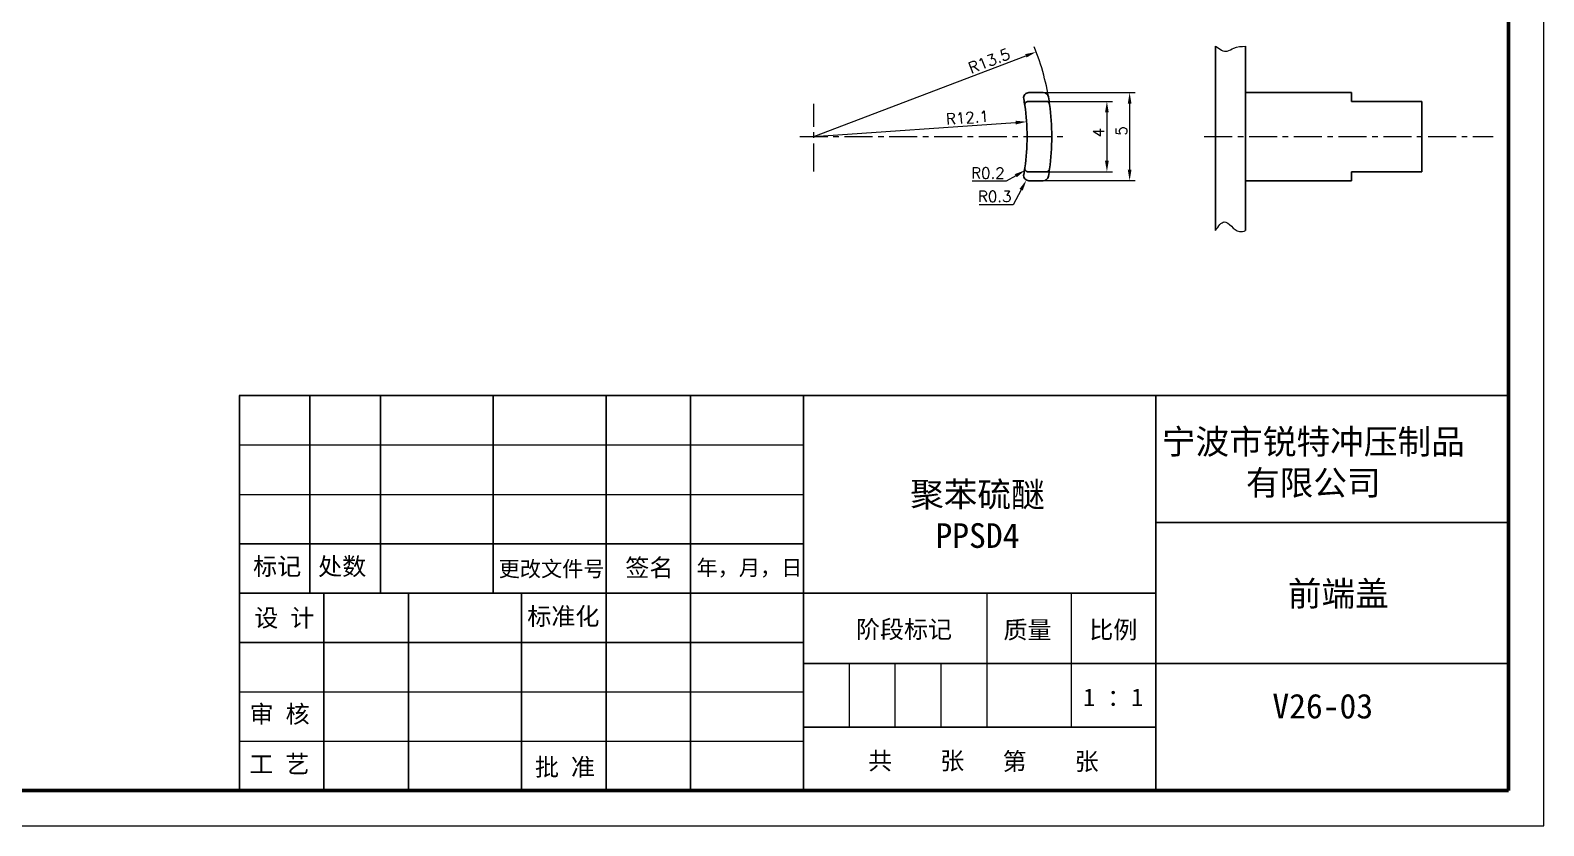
# Model space of a CAD drawing. Header units: millimetres. Extents: x 2517 to 4431, y 863 to 2540.
# Drawn here: x 3337.2 to 3508.9, y 923 to 1013.2 of the extents above; entities that cross this region are included whole.
import ezdxf

# ---------------------------------------------------------------- set-up
doc = ezdxf.new("R2010")
doc.units = ezdxf.units.MM
doc.linetypes.add('CENTER', pattern=[50.8, 31.75, -6.35, 6.35, -6.35])
for name, color, linetype, lineweight in [('中心线', 1, 'CENTER', 9), ('实线', 7, 'Continuous', 25), ('尺寸标注', 2, 'Continuous', 9), ('引导线', 6, 'Continuous', 9), ('文本', 3, 'Continuous', 15), ('粗实线', 9, 'Continuous', 50)]:
    doc.layers.add(name, color=color, linetype=linetype, lineweight=lineweight)
doc.styles.add('st', font='txt.shx')
doc.styles.get("Standard").update_dxf_attribs({"font": 'simfang.ttf'})
doc.dimstyles.new('2st', dxfattribs={"dimscale": 0.5, "dimtxt": 2.5, "dimasz": 2.5, "dimexe": 1.25, "dimexo": 0, "dimtad": 1, "dimtoh": 1, "dimdec": 1, "dimlfac": 0.5, "dimdsep": 46, "dimtxsty": 'st', "dimcen": 0, "dimclrd": 256, "dimclre": 256, "dimclrt": 3, "dimadec": 0, "dimazin": 2, "dimtfac": 1, "dimtdec": 1, "dimtofl": 0, "dimtmove": 0, "dimatfit": 1, "dimfxl": 0, "dimlwd": -1, "dimlwe": -1, "dimarcsym": 0})

# ---------------------------------------------------------------- blocks, each defined once
blk = doc.blocks.new('*D363')
at = {"layer": 'Defpoints', "color": 0, "ltscale": 0.1, "transparency": 16777216}
for p in [(3450.23, 1002.85), (3426.09, 1001.17)]:
    blk.add_point(p, dxfattribs=at)
at = {"layer": '尺寸标注', "ltscale": 0.1, "transparency": 16777216}
blk.add_line((3426.09, 1001.17), (3448.98, 1002.76), dxfattribs=at)
blk.add_solid([(3448.97, 1002.97), (3449, 1002.55), (3450.23, 1002.85)], dxfattribs=at)
at = {"layer": '尺寸标注', "color": 3, "ltscale": 0.1, "transparency": 16777216, "insert": (3443.51, 1003.32), "char_height": 1.25, "attachment_point": 5, "rotation": 3.9892, "style": 'st'}
blk.add_mtext('R12.1', dxfattribs=at)
blk = doc.blocks.new('*D364')
at = {"layer": 'Defpoints', "color": 0, "ltscale": 0.1, "transparency": 16777216}
for p in [(3452.12, 1006.17), (3452.12, 996.17), (3461.92, 996.17)]:
    blk.add_point(p, dxfattribs=at)
at = {"layer": '尺寸标注', "ltscale": 0.1, "transparency": 16777216}
for p, q in [((3452.12, 1006.17), (3462.54, 1006.17)), ((3461.92, 1004.92), (3461.92, 997.42)), ((3452.12, 996.17), (3462.54, 996.17))]:
    blk.add_line(p, q, dxfattribs=at)
for points in [[(3461.71, 1004.92), (3462.13, 1004.92), (3461.92, 1006.17)], [(3461.71, 997.42), (3462.13, 997.42), (3461.92, 996.17)]]:
    blk.add_solid(points, dxfattribs=at)
at = {"layer": '尺寸标注', "color": 3, "ltscale": 0.1, "transparency": 16777216, "insert": (3460.98, 1001.82), "char_height": 1.25, "attachment_point": 5, "rotation": 90, "style": 'st'}
blk.add_mtext('5', dxfattribs=at)
blk = doc.blocks.new('*D365')
at = {"layer": 'Defpoints', "color": 0, "ltscale": 0.1, "transparency": 16777216}
for p in [(3452.44, 1005.17), (3452.44, 997.17), (3459.34, 997.17)]:
    blk.add_point(p, dxfattribs=at)
at = {"layer": '尺寸标注', "ltscale": 0.1, "transparency": 16777216}
for p, q in [((3452.44, 1005.17), (3459.96, 1005.17)), ((3459.34, 1003.92), (3459.34, 998.42)), ((3452.44, 997.17), (3459.96, 997.17))]:
    blk.add_line(p, q, dxfattribs=at)
for points in [[(3459.13, 1003.92), (3459.55, 1003.92), (3459.34, 1005.17)], [(3459.13, 998.42), (3459.55, 998.42), (3459.34, 997.17)]]:
    blk.add_solid(points, dxfattribs=at)
at = {"layer": '尺寸标注', "color": 3, "ltscale": 0.1, "transparency": 16777216, "insert": (3458.4, 1001.63), "char_height": 1.25, "attachment_point": 5, "rotation": 90, "style": 'st'}
blk.add_mtext('4', dxfattribs=at)
blk = doc.blocks.new('*D366')
at = {"layer": 'Defpoints', "color": 0, "ltscale": 0.1, "transparency": 16777216}
for p in [(3451.32, 1010.78), (3426.09, 1001.17)]:
    blk.add_point(p, dxfattribs=at)
at = {"layer": '尺寸标注', "ltscale": 0.1, "transparency": 16777216}
blk.add_line((3426.09, 1001.17), (3450.15, 1010.34), dxfattribs=at)
blk.add_arc((3426.09, 1001.17), 27, 7.7782, 22.1941, dxfattribs=at)
blk.add_solid([(3450.07, 1010.53), (3450.22, 1010.14), (3451.32, 1010.78)], dxfattribs=at)
at = {"layer": '尺寸标注', "color": 3, "ltscale": 0.1, "transparency": 16777216, "insert": (3445.99, 1009.76), "char_height": 1.25, "attachment_point": 5, "rotation": 20.8678, "style": 'st'}
blk.add_mtext('R13.5', dxfattribs=at)
blk = doc.blocks.new('*D367')
at = {"layer": 'Defpoints', "color": 0, "ltscale": 0.1, "transparency": 16777216}
for p in [(3450.21, 996.24), (3450.49, 996.77)]:
    blk.add_point(p, dxfattribs=at)
at = {"layer": '尺寸标注', "ltscale": 0.1, "transparency": 16777216}
for p, q in [((3449.61, 995.14), (3448.69, 993.44)), ((3448.69, 993.44), (3444.83, 993.44))]:
    blk.add_line(p, q, dxfattribs=at)
blk.add_solid([(3449.43, 995.24), (3449.79, 995.04), (3450.21, 996.24)], dxfattribs=at)
at = {"layer": '尺寸标注', "color": 3, "ltscale": 0.1, "transparency": 16777216, "insert": (3446.61, 994.38), "char_height": 1.25, "attachment_point": 5, "style": 'st'}
blk.add_mtext('R0.3', dxfattribs=at)
blk = doc.blocks.new('*D368')
at = {"layer": 'Defpoints', "color": 0, "ltscale": 0.1, "transparency": 16777216}
for p in [(3450.08, 997.36), (3450.42, 997.57)]:
    blk.add_point(p, dxfattribs=at)
at = {"layer": '尺寸标注', "ltscale": 0.1, "transparency": 16777216}
for p, q in [((3447.92, 996.1), (3444.07, 996.1)), ((3449, 996.73), (3447.92, 996.1))]:
    blk.add_line(p, q, dxfattribs=at)
blk.add_solid([(3448.89, 996.91), (3449.1, 996.55), (3450.08, 997.36)], dxfattribs=at)
at = {"layer": '尺寸标注', "color": 3, "ltscale": 0.1, "transparency": 16777216, "insert": (3445.84, 997.03), "char_height": 1.25, "attachment_point": 5, "style": 'st'}
blk.add_mtext('R0.2', dxfattribs=at)

msp = doc.modelspace()

# ---------------------------------------------------------------- linework, layer by layer
at = {"layer": '中心线', "ltscale": 0.1}
for p, q in [((3426.0863, 997.2088), (3426.0863, 1004.8918)), ((3424.4882, 1001.166), (3454.5102, 1001.166)), ((3470.3879, 1001.166), (3503.1815, 1001.166))]:
    msp.add_line(p, q, dxfattribs=at)
at = {"layer": '实线', "ltscale": 0.1}
for p, q in [((3471.6739, 1011.4218), (3471.6739, 990.51)), ((3475.0739, 1001.166), (3475.0739, 1011.4218)), ((3475.0739, 1006.166), (3487.0739, 1006.166)), ((3487.0739, 1006.166), (3487.0739, 1005.166)), ((3487.0739, 1005.166), (3495.0739, 1005.166)), ((3495.0739, 1005.166), (3495.0739, 1001.166)), ((3475.0739, 990.51), (3475.0739, 1001.166)), ((3495.0739, 997.166), (3495.0739, 1001.166)), ((3475.0739, 996.166), (3487.0739, 996.166)), ((3487.0739, 997.166), (3495.0739, 997.166)), ((3487.0739, 997.166), (3487.0739, 996.166))]:
    msp.add_line(p, q, dxfattribs=at)
at = {"layer": '实线'}
for p, q in [((3450.4215, 1005.166), (3452.4416, 1005.166)), ((3452.1171, 1006.166), (3450.4929, 1006.166)), ((3452.4416, 997.166), (3450.4215, 997.166)), ((3450.4929, 996.166), (3452.1171, 996.166)), ((3360.8917, 971.7781), (3504.9032, 971.7781)), ((3360.9067, 971.7781), (3360.9067, 926.9745)), ((3368.9073, 971.7781), (3368.9073, 949.3763)), ((3376.908, 971.7781), (3376.908, 949.3763)), ((3389.709, 971.7781), (3389.709, 949.3763)), ((3402.51, 971.7781), (3402.51, 926.9745)), ((3412.1108, 971.7781), (3412.1108, 926.9745)), ((3424.9118, 971.7781), (3424.9118, 926.9745)), ((3464.9, 971.7781), (3464.9, 926.9745)), ((3464.9, 957.3769), (3504.9032, 957.3769)), ((3360.8917, 954.9767), (3424.9118, 954.9767)), ((3360.8917, 949.3763), (3424.9118, 949.3763)), ((3370.5075, 949.3763), (3370.5075, 926.9745)), ((3380.1082, 949.3763), (3380.1082, 926.9745)), ((3392.9093, 949.3763), (3392.9093, 926.9745)), ((3424.9118, 949.3763), (3464.9, 949.3763)), ((3360.8917, 943.7758), (3424.9118, 943.7758)), ((3424.9118, 941.3757), (3504.9032, 941.3757)), ((3424.9118, 934.1751), (3464.9, 934.1751)), ((3360.8917, 926.9745), (3504.9032, 926.9745))]:
    msp.add_line(p, q, dxfattribs=at)
for centre, radius, start, end in [((3450.4929, 1005.566), 0.6, 90, 190.21948), ((3426.0863, 1001.166), 24.2, 8.414968, 10.21948), ((3450.4215, 1004.766), 0.4, 90, 188.414968), ((3426.0863, 1001.166), 24.2, 351.585032, 8.414968), ((3452.1171, 1005.566), 0.6, 9.594068, 90), ((3452.4416, 1004.766), 0.4, 7.778185, 90), ((3426.0863, 1001.166), 27, 7.778185, 9.594068), ((3426.0863, 1001.166), 27, 352.221815, 7.778185), ((3450.4929, 996.766), 0.6, 169.78052, 270), ((3426.0863, 1001.166), 24.2, 349.78052, 351.585032), ((3450.4215, 997.566), 0.4, 171.585032, 270), ((3452.1171, 996.766), 0.6, 270, 350.405932), ((3452.4416, 997.566), 0.4, 270, 352.221815), ((3426.0863, 1001.166), 27, 350.405932, 352.221815)]:
    msp.add_arc(centre, radius, start, end, dxfattribs=at)
at = {"layer": '尺寸标注', "ltscale": 0.1}
for points in [[(3471.6739, 1011.4218), (3473.0034, 1010.8673), (3473.7383, 1011.2116), (3475.0739, 1011.4218)], [(3471.6739, 990.51), (3472.657, 991.493), (3474.3772, 990.3999), (3475.0739, 990.51)]]:
    msp.add_spline(points, degree=3, dxfattribs=at)
at = {"layer": '引导线'}
for p, q in [((3508.9035, 922.9742), (3508.9035, 1160.5932)), ((3360.8917, 966.1776), (3424.9118, 966.1776)), ((3360.8917, 960.5772), (3424.9118, 960.5772)), ((3360.8917, 938.1754), (3424.9118, 938.1754)), ((3360.8917, 932.5749), (3424.9118, 932.5749)), ((3172.8766, 922.9742), (3508.9035, 922.9742))]:
    msp.add_line(p, q, dxfattribs=at)
at = {"layer": '文本', "ltscale": 0.2}
for p, q in [((3445.6984, 949.3763), (3445.6984, 934.1751)), ((3455.2992, 949.3763), (3455.2992, 934.1751)), ((3430.0972, 941.3757), (3430.0972, 934.1751)), ((3435.2976, 941.3757), (3435.2976, 934.1751)), ((3440.498, 941.3757), (3440.498, 934.1751))]:
    msp.add_line(p, q, dxfattribs=at)
at = {"layer": '粗实线'}
for p, q in [((3504.9032, 926.9745), (3504.9032, 1156.5929)), ((3192.8782, 926.9745), (3504.9032, 926.9745))]:
    msp.add_line(p, q, dxfattribs=at)

# ---------------------------------------------------------------- texts
at = {"layer": '实线', "char_height": 2.80022, "attachment_point": 5}
for s, insert, width in [('宁波市锐特冲压制品\\P有限公司', (3482.7588, 964.0639), 50.547883), ('聚苯硫醚\\PPPSD4 ', (3444.6523, 958.211), 31.49932), ('前端盖', (3485.5864, 949.1509), 36.804944), ('V26-03', (3483.8306, 936.5228), 36.804944)]:
    msp.add_mtext(s, dxfattribs=dict(at, insert=insert, width=width))
at = {"layer": '文本', "ltscale": 0.2, "attachment_point": 5}
for s, insert, char_height, width in [('标记', (3365.1994, 952.3035), 2.00016, 11.610209), ('处数', (3372.5759, 952.2861), 2.00016, 11.610209), ('更改文件号', (3396.3355, 952.0211), 1.76014, 25.752593), ('签名', (3407.4282, 952.1486), 2.00016, 11.610209), ('年，月，日', (3418.783, 952.1314), 1.76014, 11.610209), ('标准化', (3397.6714, 946.6301), 2.00016, 11.610209), ('设 计', (3366.0174, 946.448), 2.00016, 11.610209), ('阶段标记', (3436.3192, 945.146), 2.00016, 11.610209), ('质量', (3450.3306, 945.0995), 2.00016, 11.610209), ('比例', (3460.0682, 945.0995), 2.00016, 11.610209), ('1 ：1', (3460.0571, 937.5503), 2.00016, 11.610209), ('审 核', (3365.4709, 935.5348), 2.00016, 11.610209), ('工 艺', (3365.439, 929.8961), 2.00016, 11.610209), ('批 准', (3397.8535, 929.523), 2.00016, 11.610209), ('共    张', (3437.7035, 930.2391), 2.00016, 11.610209), ('第    张', (3452.9579, 930.1671), 2.00016, 11.610209)]:
    msp.add_mtext(s, dxfattribs=dict(at, insert=insert, char_height=char_height, width=width))

# ---------------------------------------------------------------- dimensions: what is measured, and where the dimension line sits
at = {"layer": '尺寸标注', "ltscale": 0.1}
for center, mpoint, picture, middle in [((3426.0863, 1001.166), (3451.3153, 1010.7837), '*D366', (3446.3278, 1008.8824)), ((3426.0863, 1001.166), (3450.2277, 1002.8495), '*D363', (3443.575, 1002.3856)), ((3450.4215, 997.566), (3450.0767, 997.3632), '*D368', (3445.8382, 996.0963)), ((3450.4929, 996.766), (3450.207, 996.2385), '*D367', (3446.6055, 993.4381))]:
    dim = msp.add_radius_dim(center=center, mpoint=mpoint, dimstyle='2st', dxfattribs=at)
    dim.commit()
    dim.dimension.update_dxf_attribs({"geometry": picture, "text_midpoint": middle, "dimtype": 164})
for base, p1, p2, picture, middle in [((3461.9199, 996.166), (3452.1171, 1006.166), (3452.1171, 996.166), '*D364', (3461.9199, 1001.8165)), ((3459.3395, 997.166), (3452.4416, 1005.166), (3452.4416, 997.166), '*D365', (3459.3395, 1001.6273))]:
    dim = msp.add_linear_dim(base=base, p1=p1, p2=p2, angle=90, dimstyle='2st', dxfattribs=at)
    dim.commit()
    dim.dimension.update_dxf_attribs({"geometry": picture, "text_midpoint": middle, "dimtype": 160})

doc.saveas('drawing.dxf')
